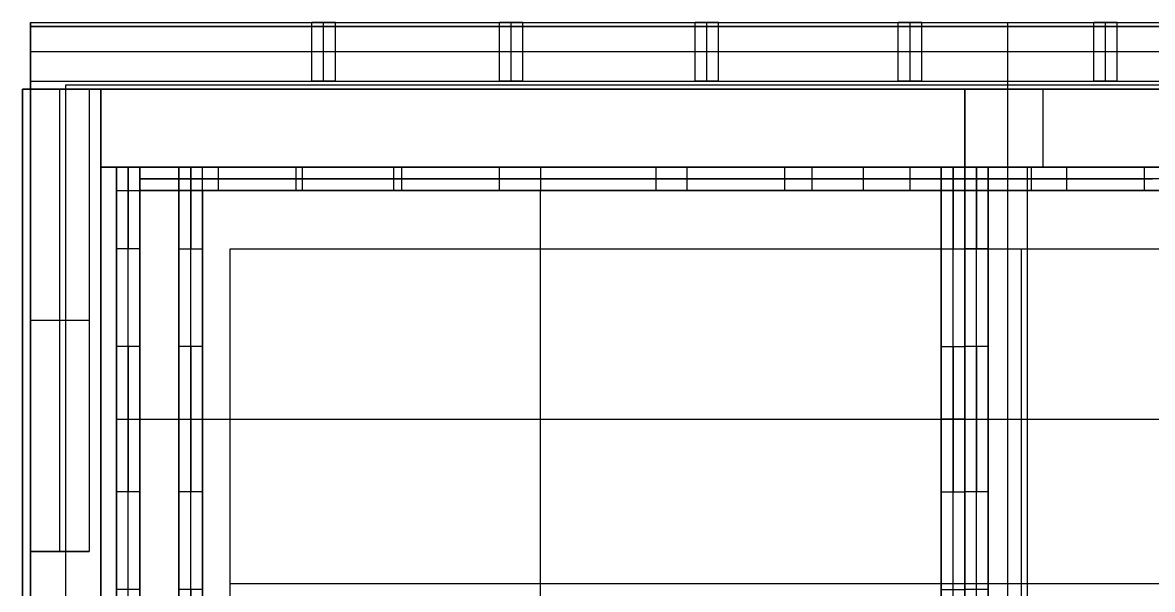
# Model space of a CAD drawing. Header units: millimetres. Extents: x 54 to 2208, y -253 to 13074.
# Drawn here: x 54 to 343, y 400 to 545 of the extents above; entities that cross this region are included whole.
import ezdxf

# ---------------------------------------------------------------- set-up
doc = ezdxf.new("R2010")
doc.units = ezdxf.units.MM
doc.header["$MEASUREMENT"] = 0
for name, color, linetype, true_color in [('Default', 178, 'Continuous', 0x000000), ('Drawers', 1, 'Continuous', 0xff0000), ('Hanging stuff', 5, 'Continuous', 0x0000ff), ('Little drawers', 15, 'Continuous', 0xa43730)]:
    doc.layers.add(name, color=color, linetype=linetype, true_color=true_color)

msp = doc.modelspace()

# ---------------------------------------------------------------- linework, layer by layer
at = {"layer": 'Default'}
for p, q in [((56, 530), (56, 545)), ((56, 545), (556, 545)), ((56, 545, 900), (56, 530, 900)), ((56, 545, 900), (556, 545, 900)), ((56, 545, 900), (56, 545)), ((56, 530, 600), (56, 545, 600)), ((56, 545, 600), (556, 545, 600)), ((56, 544), (56, -56)), ((556, 544), (56, 544)), ((56, 544), (56, 544, 15)), ((56, 544, 15), (56, -56, 15)), ((556, 544, 15), (56, 544, 15)), ((56, -56, 7.5), (56, 544, 7.5)), ((56, 544, 7.5), (556, 544, 7.5)), ((56, 544, 15), (56, 425.65, 15)), ((56, 425.65, 900), (56, 544, 900)), ((56, 544, 900), (56, 544, 15)), ((56, 425.65, 607.5), (56, 544, 607.5)), ((56, 544, 900), (56, -56, 900)), ((556, 544, 900), (56, 544, 900)), ((56, 544, 900), (56, 544, 915)), ((56, 544, 915), (56, -56, 915)), ((556, 544, 915), (56, 544, 915)), ((56, -56, 907.5), (56, 544, 907.5)), ((56, 544, 907.5), (556, 544, 907.5)), ((134, 545, 378), (128, 545, 378)), ((128, 545, 378), (128, 545, 408)), ((128, 545, 408), (134, 545, 408)), ((128, 530, 378), (128, 545, 378)), ((128, 530, 408), (128, 545, 408)), ((134, 545, 503), (128, 545, 503)), ((128, 545, 503), (128, 545, 533)), ((128, 545, 533), (134, 545, 533)), ((128, 530, 503), (128, 545, 503)), ((128, 530, 533), (128, 545, 533)), ((134, 545, 678), (128, 545, 678)), ((128, 545, 678), (128, 545, 708)), ((128, 545, 708), (134, 545, 708)), ((128, 530, 678), (128, 545, 678)), ((128, 530, 708), (128, 545, 708)), ((134, 545, 803), (128, 545, 803)), ((128, 545, 803), (128, 545, 833)), ((128, 545, 833), (134, 545, 833)), ((128, 530, 803), (128, 545, 803)), ((128, 530, 833), (128, 545, 833)), ((134, 545, 78), (128, 545, 78)), ((128, 545, 78), (128, 545, 108)), ((128, 545, 108), (134, 545, 108)), ((128, 530, 78), (128, 545, 78)), ((128, 530, 108), (128, 545, 108)), ((134, 545, 203), (128, 545, 203)), ((128, 545, 203), (128, 545, 233)), ((128, 545, 233), (134, 545, 233)), ((128, 530, 203), (128, 545, 203)), ((128, 530, 233), (128, 545, 233)), ((128, 530, 393), (128, 545, 393)), ((128, 530, 518), (128, 545, 518)), ((128, 530, 693), (128, 545, 693)), ((128, 530, 818), (128, 545, 818)), ((128, 530, 93), (128, 545, 93)), ((128, 530, 218), (128, 545, 218)), ((131, 530, 378), (131, 545, 378)), ((131, 530, 408), (131, 545, 408)), ((131, 530, 503), (131, 545, 503)), ((131, 530, 533), (131, 545, 533)), ((131, 530, 678), (131, 545, 678)), ((131, 530, 708), (131, 545, 708)), ((131, 530, 803), (131, 545, 803)), ((131, 530, 833), (131, 545, 833)), ((131, 530, 78), (131, 545, 78)), ((131, 530, 108), (131, 545, 108)), ((131, 530, 203), (131, 545, 203)), ((131, 530, 233), (131, 545, 233)), ((134, 545, 408), (134, 545, 378)), ((134, 530, 378), (134, 545, 378)), ((134, 530, 408), (134, 545, 408)), ((134, 545, 533), (134, 545, 503)), ((134, 530, 503), (134, 545, 503)), ((134, 530, 533), (134, 545, 533)), ((134, 545, 708), (134, 545, 678)), ((134, 530, 678), (134, 545, 678)), ((134, 530, 708), (134, 545, 708)), ((134, 545, 833), (134, 545, 803)), ((134, 530, 803), (134, 545, 803)), ((134, 530, 833), (134, 545, 833)), ((134, 545, 108), (134, 545, 78)), ((134, 530, 78), (134, 545, 78)), ((134, 530, 108), (134, 545, 108)), ((134, 545, 233), (134, 545, 203)), ((134, 530, 203), (134, 545, 203)), ((134, 530, 233), (134, 545, 233)), ((134, 530, 393), (134, 545, 393)), ((134, 530, 518), (134, 545, 518)), ((134, 530, 693), (134, 545, 693)), ((134, 530, 818), (134, 545, 818)), ((134, 530, 93), (134, 545, 93)), ((134, 530, 218), (134, 545, 218)), ((182, 545, 378), (176, 545, 378)), ((176, 545, 378), (176, 545, 408)), ((176, 545, 408), (182, 545, 408)), ((176, 530, 378), (176, 545, 378)), ((176, 530, 408), (176, 545, 408)), ((182, 545, 503), (176, 545, 503)), ((176, 545, 503), (176, 545, 533)), ((176, 545, 533), (182, 545, 533)), ((176, 530, 503), (176, 545, 503)), ((176, 530, 533), (176, 545, 533)), ((182, 545, 678), (176, 545, 678)), ((176, 545, 678), (176, 545, 708)), ((176, 545, 708), (182, 545, 708)), ((176, 530, 678), (176, 545, 678)), ((176, 530, 708), (176, 545, 708)), ((182, 545, 803), (176, 545, 803)), ((176, 545, 803), (176, 545, 833)), ((176, 545, 833), (182, 545, 833)), ((176, 530, 803), (176, 545, 803)), ((176, 530, 833), (176, 545, 833)), ((182, 545, 78), (176, 545, 78)), ((176, 545, 78), (176, 545, 108)), ((176, 545, 108), (182, 545, 108)), ((176, 530, 78), (176, 545, 78)), ((176, 530, 108), (176, 545, 108)), ((182, 545, 203), (176, 545, 203)), ((176, 545, 203), (176, 545, 233)), ((176, 545, 233), (182, 545, 233)), ((176, 530, 203), (176, 545, 203)), ((176, 530, 233), (176, 545, 233)), ((176, 530, 393), (176, 545, 393)), ((176, 530, 518), (176, 545, 518)), ((176, 530, 693), (176, 545, 693)), ((176, 530, 818), (176, 545, 818)), ((176, 530, 93), (176, 545, 93)), ((176, 530, 218), (176, 545, 218)), ((179, 530, 378), (179, 545, 378)), ((179, 530, 408), (179, 545, 408)), ((179, 530, 503), (179, 545, 503)), ((179, 530, 533), (179, 545, 533)), ((179, 530, 678), (179, 545, 678)), ((179, 530, 708), (179, 545, 708)), ((179, 530, 803), (179, 545, 803)), ((179, 530, 833), (179, 545, 833)), ((179, 530, 78), (179, 545, 78)), ((179, 530, 108), (179, 545, 108)), ((179, 530, 203), (179, 545, 203)), ((179, 530, 233), (179, 545, 233)), ((182, 545, 408), (182, 545, 378)), ((182, 530, 378), (182, 545, 378)), ((182, 530, 408), (182, 545, 408)), ((182, 545, 533), (182, 545, 503)), ((182, 530, 503), (182, 545, 503)), ((182, 530, 533), (182, 545, 533)), ((182, 545, 708), (182, 545, 678)), ((182, 530, 678), (182, 545, 678)), ((182, 530, 708), (182, 545, 708)), ((182, 545, 833), (182, 545, 803)), ((182, 530, 803), (182, 545, 803)), ((182, 530, 833), (182, 545, 833)), ((182, 545, 108), (182, 545, 78)), ((182, 530, 78), (182, 545, 78)), ((182, 530, 108), (182, 545, 108)), ((182, 545, 233), (182, 545, 203)), ((182, 530, 203), (182, 545, 203)), ((182, 530, 233), (182, 545, 233)), ((182, 530, 393), (182, 545, 393)), ((182, 530, 518), (182, 545, 518)), ((182, 530, 693), (182, 545, 693)), ((182, 530, 818), (182, 545, 818)), ((182, 530, 93), (182, 545, 93)), ((182, 530, 218), (182, 545, 218)), ((232, 545, 378), (226, 545, 378)), ((226, 545, 378), (226, 545, 408)), ((226, 545, 408), (232, 545, 408)), ((226, 530, 378), (226, 545, 378)), ((226, 530, 408), (226, 545, 408)), ((232, 545, 503), (226, 545, 503)), ((226, 545, 503), (226, 545, 533)), ((226, 545, 533), (232, 545, 533)), ((226, 530, 503), (226, 545, 503)), ((226, 530, 533), (226, 545, 533)), ((232, 545, 678), (226, 545, 678)), ((226, 545, 678), (226, 545, 708)), ((226, 545, 708), (232, 545, 708)), ((226, 530, 678), (226, 545, 678)), ((226, 530, 708), (226, 545, 708)), ((232, 545, 803), (226, 545, 803)), ((226, 545, 803), (226, 545, 833)), ((226, 545, 833), (232, 545, 833)), ((226, 530, 803), (226, 545, 803)), ((226, 530, 833), (226, 545, 833)), ((232, 545, 78), (226, 545, 78)), ((226, 545, 78), (226, 545, 108)), ((226, 545, 108), (232, 545, 108)), ((226, 530, 78), (226, 545, 78)), ((226, 530, 108), (226, 545, 108)), ((232, 545, 203), (226, 545, 203)), ((226, 545, 203), (226, 545, 233)), ((226, 545, 233), (232, 545, 233)), ((226, 530, 203), (226, 545, 203)), ((226, 530, 233), (226, 545, 233)), ((226, 530, 393), (226, 545, 393)), ((226, 530, 518), (226, 545, 518)), ((226, 530, 693), (226, 545, 693)), ((226, 530, 818), (226, 545, 818)), ((226, 530, 93), (226, 545, 93)), ((226, 530, 218), (226, 545, 218)), ((229, 530, 378), (229, 545, 378)), ((229, 530, 408), (229, 545, 408)), ((229, 530, 503), (229, 545, 503)), ((229, 530, 533), (229, 545, 533)), ((229, 530, 678), (229, 545, 678)), ((229, 530, 708), (229, 545, 708)), ((229, 530, 803), (229, 545, 803)), ((229, 530, 833), (229, 545, 833)), ((229, 530, 78), (229, 545, 78)), ((229, 530, 108), (229, 545, 108)), ((229, 530, 203), (229, 545, 203)), ((229, 530, 233), (229, 545, 233)), ((232, 545, 408), (232, 545, 378)), ((232, 530, 378), (232, 545, 378)), ((232, 530, 408), (232, 545, 408)), ((232, 545, 533), (232, 545, 503)), ((232, 530, 503), (232, 545, 503)), ((232, 530, 533), (232, 545, 533)), ((232, 545, 708), (232, 545, 678)), ((232, 530, 678), (232, 545, 678)), ((232, 530, 708), (232, 545, 708)), ((232, 545, 833), (232, 545, 803)), ((232, 530, 803), (232, 545, 803)), ((232, 530, 833), (232, 545, 833)), ((232, 545, 108), (232, 545, 78)), ((232, 530, 78), (232, 545, 78)), ((232, 530, 108), (232, 545, 108)), ((232, 545, 233), (232, 545, 203)), ((232, 530, 203), (232, 545, 203)), ((232, 530, 233), (232, 545, 233)), ((232, 530, 393), (232, 545, 393)), ((232, 530, 518), (232, 545, 518)), ((232, 530, 693), (232, 545, 693)), ((232, 530, 818), (232, 545, 818)), ((232, 530, 93), (232, 545, 93)), ((232, 530, 218), (232, 545, 218)), ((284, 545, 378), (278, 545, 378)), ((278, 545, 378), (278, 545, 408)), ((278, 545, 408), (284, 545, 408)), ((278, 530, 378), (278, 545, 378)), ((278, 530, 408), (278, 545, 408)), ((284, 545, 503), (278, 545, 503)), ((278, 545, 503), (278, 545, 533)), ((278, 545, 533), (284, 545, 533)), ((278, 530, 503), (278, 545, 503)), ((278, 530, 533), (278, 545, 533)), ((284, 545, 678), (278, 545, 678)), ((278, 545, 678), (278, 545, 708)), ((278, 545, 708), (284, 545, 708)), ((278, 530, 678), (278, 545, 678)), ((278, 530, 708), (278, 545, 708)), ((284, 545, 803), (278, 545, 803)), ((278, 545, 803), (278, 545, 833)), ((278, 545, 833), (284, 545, 833)), ((278, 530, 803), (278, 545, 803)), ((278, 530, 833), (278, 545, 833)), ((284, 545, 78), (278, 545, 78)), ((278, 545, 78), (278, 545, 108)), ((278, 545, 108), (284, 545, 108)), ((278, 530, 78), (278, 545, 78)), ((278, 530, 108), (278, 545, 108)), ((284, 545, 203), (278, 545, 203)), ((278, 545, 203), (278, 545, 233)), ((278, 545, 233), (284, 545, 233)), ((278, 530, 203), (278, 545, 203)), ((278, 530, 233), (278, 545, 233)), ((278, 530, 393), (278, 545, 393)), ((278, 530, 518), (278, 545, 518)), ((278, 530, 693), (278, 545, 693)), ((278, 530, 818), (278, 545, 818)), ((278, 530, 93), (278, 545, 93)), ((278, 530, 218), (278, 545, 218)), ((281, 530, 378), (281, 545, 378)), ((281, 530, 408), (281, 545, 408)), ((281, 530, 503), (281, 545, 503)), ((281, 530, 533), (281, 545, 533)), ((281, 530, 678), (281, 545, 678)), ((281, 530, 708), (281, 545, 708)), ((281, 530, 803), (281, 545, 803)), ((281, 530, 833), (281, 545, 833)), ((281, 530, 78), (281, 545, 78)), ((281, 530, 108), (281, 545, 108)), ((281, 530, 203), (281, 545, 203)), ((281, 530, 233), (281, 545, 233)), ((284, 545, 408), (284, 545, 378)), ((284, 530, 378), (284, 545, 378)), ((284, 530, 408), (284, 545, 408)), ((284, 545, 533), (284, 545, 503)), ((284, 530, 503), (284, 545, 503)), ((284, 530, 533), (284, 545, 533)), ((284, 545, 708), (284, 545, 678)), ((284, 530, 678), (284, 545, 678)), ((284, 530, 708), (284, 545, 708)), ((284, 545, 833), (284, 545, 803)), ((284, 530, 803), (284, 545, 803)), ((284, 530, 833), (284, 545, 833)), ((284, 545, 108), (284, 545, 78)), ((284, 530, 78), (284, 545, 78)), ((284, 530, 108), (284, 545, 108)), ((284, 545, 233), (284, 545, 203)), ((284, 530, 203), (284, 545, 203)), ((284, 530, 233), (284, 545, 233)), ((284, 530, 393), (284, 545, 393)), ((284, 530, 518), (284, 545, 518)), ((284, 530, 693), (284, 545, 693)), ((284, 530, 818), (284, 545, 818)), ((284, 530, 93), (284, 545, 93)), ((284, 530, 218), (284, 545, 218)), ((306, 530), (306, 545)), ((306, 545), (306, 545, 900)), ((306, -56), (306, 544)), ((306, 544), (306, 544, 15)), ((306, -56, 15), (306, 544, 15)), ((306, -56, 900), (306, 544, 900)), ((306, 544, 900), (306, 544, 915)), ((306, 487, 915), (306, 544, 915)), ((334, 545, 378), (328, 545, 378)), ((328, 545, 378), (328, 545, 408)), ((328, 545, 408), (334, 545, 408)), ((328, 530, 378), (328, 545, 378)), ((328, 530, 408), (328, 545, 408)), ((334, 545, 503), (328, 545, 503)), ((328, 545, 503), (328, 545, 533)), ((328, 545, 533), (334, 545, 533)), ((328, 530, 503), (328, 545, 503)), ((328, 530, 533), (328, 545, 533)), ((334, 545, 678), (328, 545, 678)), ((328, 545, 678), (328, 545, 708)), ((328, 545, 708), (334, 545, 708)), ((328, 530, 678), (328, 545, 678)), ((328, 530, 708), (328, 545, 708)), ((334, 545, 803), (328, 545, 803)), ((328, 545, 803), (328, 545, 833)), ((328, 545, 833), (334, 545, 833)), ((328, 530, 803), (328, 545, 803)), ((328, 530, 833), (328, 545, 833)), ((334, 545, 78), (328, 545, 78)), ((328, 545, 78), (328, 545, 108)), ((328, 545, 108), (334, 545, 108)), ((328, 530, 78), (328, 545, 78)), ((328, 530, 108), (328, 545, 108)), ((334, 545, 203), (328, 545, 203)), ((328, 545, 203), (328, 545, 233)), ((328, 545, 233), (334, 545, 233)), ((328, 530, 203), (328, 545, 203)), ((328, 530, 233), (328, 545, 233)), ((328, 530, 393), (328, 545, 393)), ((328, 530, 518), (328, 545, 518)), ((328, 530, 693), (328, 545, 693)), ((328, 530, 818), (328, 545, 818)), ((328, 530, 93), (328, 545, 93)), ((328, 530, 218), (328, 545, 218)), ((331, 530, 378), (331, 545, 378)), ((331, 530, 408), (331, 545, 408)), ((331, 530, 503), (331, 545, 503)), ((331, 530, 533), (331, 545, 533)), ((331, 530, 678), (331, 545, 678)), ((331, 530, 708), (331, 545, 708)), ((331, 530, 803), (331, 545, 803)), ((331, 530, 833), (331, 545, 833)), ((331, 530, 78), (331, 545, 78)), ((331, 530, 108), (331, 545, 108)), ((331, 530, 203), (331, 545, 203)), ((331, 530, 233), (331, 545, 233)), ((334, 545, 408), (334, 545, 378)), ((334, 530, 378), (334, 545, 378)), ((334, 530, 408), (334, 545, 408)), ((334, 545, 533), (334, 545, 503)), ((334, 530, 503), (334, 545, 503)), ((334, 530, 533), (334, 545, 533)), ((334, 545, 708), (334, 545, 678)), ((334, 530, 678), (334, 545, 678)), ((334, 530, 708), (334, 545, 708)), ((334, 545, 833), (334, 545, 803)), ((334, 530, 803), (334, 545, 803)), ((334, 530, 833), (334, 545, 833)), ((334, 545, 108), (334, 545, 78)), ((334, 530, 78), (334, 545, 78)), ((334, 530, 108), (334, 545, 108)), ((334, 545, 233), (334, 545, 203)), ((334, 530, 203), (334, 545, 203)), ((334, 530, 233), (334, 545, 233)), ((334, 530, 393), (334, 545, 393)), ((334, 530, 518), (334, 545, 518)), ((334, 530, 693), (334, 545, 693)), ((334, 530, 818), (334, 545, 818)), ((334, 530, 93), (334, 545, 93)), ((334, 530, 218), (334, 545, 218)), ((556, 537.5), (56, 537.5)), ((56, 537.5), (56, 537.5, 900)), ((56, 530), (556, 530)), ((56, 530, 900), (556, 530, 900)), ((56, 530, 900), (56, 530)), ((56, 530, 600), (556, 530, 600)), ((547, 529, 289), (65, 529, 289)), ((65, 529, 289), (65, 529, 304)), ((547, 529, 304), (65, 529, 304)), ((65, 529, 289), (65, -41, 289)), ((65, 529, 304), (65, -41, 304)), ((547, 529, 601), (65, 529, 601)), ((65, 529, 601), (65, 529, 616)), ((547, 529, 616), (65, 529, 616)), ((65, 529, 601), (65, -41, 601)), ((65, 529, 616), (65, -41, 616)), ((134, 530, 378), (128, 530, 378)), ((128, 530, 378), (128, 530, 408)), ((128, 530, 408), (134, 530, 408)), ((134, 530, 503), (128, 530, 503)), ((128, 530, 503), (128, 530, 533)), ((128, 530, 533), (134, 530, 533)), ((134, 530, 678), (128, 530, 678)), ((128, 530, 678), (128, 530, 708)), ((128, 530, 708), (134, 530, 708)), ((134, 530, 803), (128, 530, 803)), ((128, 530, 803), (128, 530, 833)), ((128, 530, 833), (134, 530, 833)), ((134, 530, 78), (128, 530, 78)), ((128, 530, 78), (128, 530, 108)), ((128, 530, 108), (134, 530, 108)), ((134, 530, 203), (128, 530, 203)), ((128, 530, 203), (128, 530, 233)), ((128, 530, 233), (134, 530, 233)), ((134, 530, 408), (134, 530, 378)), ((134, 530, 533), (134, 530, 503)), ((134, 530, 708), (134, 530, 678)), ((134, 530, 833), (134, 530, 803)), ((134, 530, 108), (134, 530, 78)), ((134, 530, 233), (134, 530, 203)), ((182, 530, 378), (176, 530, 378)), ((176, 530, 378), (176, 530, 408)), ((176, 530, 408), (182, 530, 408)), ((182, 530, 503), (176, 530, 503)), ((176, 530, 503), (176, 530, 533)), ((176, 530, 533), (182, 530, 533)), ((182, 530, 678), (176, 530, 678)), ((176, 530, 678), (176, 530, 708)), ((176, 530, 708), (182, 530, 708)), ((182, 530, 803), (176, 530, 803)), ((176, 530, 803), (176, 530, 833)), ((176, 530, 833), (182, 530, 833)), ((182, 530, 78), (176, 530, 78)), ((176, 530, 78), (176, 530, 108)), ((176, 530, 108), (182, 530, 108)), ((182, 530, 203), (176, 530, 203)), ((176, 530, 203), (176, 530, 233)), ((176, 530, 233), (182, 530, 233)), ((182, 530, 408), (182, 530, 378)), ((182, 530, 533), (182, 530, 503)), ((182, 530, 708), (182, 530, 678)), ((182, 530, 833), (182, 530, 803)), ((182, 530, 108), (182, 530, 78)), ((182, 530, 233), (182, 530, 203)), ((232, 530, 378), (226, 530, 378)), ((226, 530, 378), (226, 530, 408)), ((226, 530, 408), (232, 530, 408)), ((232, 530, 503), (226, 530, 503)), ((226, 530, 503), (226, 530, 533)), ((226, 530, 533), (232, 530, 533)), ((232, 530, 678), (226, 530, 678)), ((226, 530, 678), (226, 530, 708)), ((226, 530, 708), (232, 530, 708)), ((232, 530, 803), (226, 530, 803)), ((226, 530, 803), (226, 530, 833)), ((226, 530, 833), (232, 530, 833)), ((232, 530, 78), (226, 530, 78)), ((226, 530, 78), (226, 530, 108)), ((226, 530, 108), (232, 530, 108)), ((232, 530, 203), (226, 530, 203)), ((226, 530, 203), (226, 530, 233)), ((226, 530, 233), (232, 530, 233)), ((232, 530, 408), (232, 530, 378)), ((232, 530, 533), (232, 530, 503)), ((232, 530, 708), (232, 530, 678)), ((232, 530, 833), (232, 530, 803)), ((232, 530, 108), (232, 530, 78)), ((232, 530, 233), (232, 530, 203)), ((284, 530, 378), (278, 530, 378)), ((278, 530, 378), (278, 530, 408)), ((278, 530, 408), (284, 530, 408)), ((284, 530, 503), (278, 530, 503)), ((278, 530, 503), (278, 530, 533)), ((278, 530, 533), (284, 530, 533)), ((284, 530, 678), (278, 530, 678)), ((278, 530, 678), (278, 530, 708)), ((278, 530, 708), (284, 530, 708)), ((284, 530, 803), (278, 530, 803)), ((278, 530, 803), (278, 530, 833)), ((278, 530, 833), (284, 530, 833)), ((284, 530, 78), (278, 530, 78)), ((278, 530, 78), (278, 530, 108)), ((278, 530, 108), (284, 530, 108)), ((284, 530, 203), (278, 530, 203)), ((278, 530, 203), (278, 530, 233)), ((278, 530, 233), (284, 530, 233)), ((284, 530, 408), (284, 530, 378)), ((284, 530, 533), (284, 530, 503)), ((284, 530, 708), (284, 530, 678)), ((284, 530, 833), (284, 530, 803)), ((284, 530, 108), (284, 530, 78)), ((284, 530, 233), (284, 530, 203)), ((306, 530), (306, 530, 900)), ((334, 530, 378), (328, 530, 378)), ((328, 530, 378), (328, 530, 408)), ((328, 530, 408), (334, 530, 408)), ((334, 530, 503), (328, 530, 503)), ((328, 530, 503), (328, 530, 533)), ((328, 530, 533), (334, 530, 533)), ((334, 530, 678), (328, 530, 678)), ((328, 530, 678), (328, 530, 708)), ((328, 530, 708), (334, 530, 708)), ((334, 530, 803), (328, 530, 803)), ((328, 530, 803), (328, 530, 833)), ((328, 530, 833), (334, 530, 833)), ((334, 530, 78), (328, 530, 78)), ((328, 530, 78), (328, 530, 108)), ((328, 530, 108), (334, 530, 108)), ((334, 530, 203), (328, 530, 203)), ((328, 530, 203), (328, 530, 233)), ((328, 530, 233), (334, 530, 233)), ((334, 530, 408), (334, 530, 378)), ((334, 530, 533), (334, 530, 503)), ((334, 530, 708), (334, 530, 678)), ((334, 530, 833), (334, 530, 803)), ((334, 530, 108), (334, 530, 78)), ((334, 530, 233), (334, 530, 203)), ((54, 528, 601), (54, -42, 601)), ((536, 528, 601), (54, 528, 601)), ((54, 528, 616), (536, 528, 616)), ((54, 528, 616), (54, 528, 601)), ((54, -42, 616), (54, 528, 616)), ((54, -42, 631), (54, 528, 631)), ((54, 528, 631), (54, 528, 616)), ((54, 528, 631), (536, 528, 631)), ((54, 528, 608.5), (536, 528, 608.5)), ((54, -42, 608.5), (54, 528, 608.5)), ((54, 528, 623.5), (54, -42, 623.5)), ((536, 528, 623.5), (54, 528, 623.5)), ((54, 528, 601), (54, -42, 601)), ((536, 528, 601), (54, 528, 601)), ((56, 528, 15), (56, 409.65, 15)), ((56, 528, 15), (71, 528, 15)), ((56, 528, 900), (56, 409.65, 900)), ((71, 528, 900), (56, 528, 900)), ((56, 528, 900), (56, 528, 15)), ((56, 409.65, 607.5), (56, 528, 607.5)), ((56, 528, 607.5), (65, 528, 607.5)), ((63.5, 409.65, 15), (63.5, 528, 15)), ((63.5, 528, 15), (63.5, 528, 900)), ((65, 528, 305), (65, 528, 290)), ((71, 528, 290), (65, 528, 290)), ((71, 528, 305), (65, 528, 305)), ((65, 528, 290), (65, 409.65, 290)), ((65, 528, 305), (65, 409.65, 305)), ((65, 528, 616), (65, 528, 601)), ((71, 528, 601), (65, 528, 601)), ((71, 528, 616), (65, 528, 616)), ((65, 528, 601), (65, 409.65, 601)), ((65, 528, 616), (65, 409.65, 616)), ((65, 528, 297.5), (65, 409.65, 297.5)), ((65, 528, 608.5), (65, 409.65, 608.5)), ((71, 528, 15), (71, 409.65, 15)), ((71, 528, 290), (71, 409.65, 290)), ((71, 528, 305), (71, 409.65, 305)), ((71, 528, 290), (71, 528, 15)), ((71, 528, 601), (71, 409.65, 601)), ((71, 528, 616), (71, 409.65, 616)), ((71, 528, 601), (71, 528, 305)), ((71, 528, 900), (71, 409.65, 900)), ((71, 528, 900), (71, 528, 616)), ((74, 528, 616), (74, 528, 631)), ((74, 528, 15), (556, 528, 15)), ((74, -42, 15), (74, 528, 15)), ((74, -42, 30), (74, 528, 30)), ((74, 528, 30), (74, 528, 15)), ((74, 528, 30), (556, 528, 30)), ((74, 528, 22.5), (74, -42, 22.5)), ((556, 528, 22.5), (74, 528, 22.5)), ((74, 528, 304), (556, 528, 304)), ((74, -42, 304), (74, 528, 304)), ((74, -42, 319), (74, 528, 319)), ((74, 528, 319), (74, 528, 304)), ((74, 528, 319), (556, 528, 319)), ((74, 528, 311.5), (74, -42, 311.5)), ((556, 528, 311.5), (74, 528, 311.5)), ((94, 528, 15), (94, 528, 30)), ((94, 528, 304), (94, 528, 319)), ((295, -42, 601), (295, 528, 601)), ((295, 528, 601), (295, 528, 616)), ((295, 528, 631), (295, 508, 631)), ((295, -42, 601), (295, 528, 601)), ((315, 528, 15), (315, 508, 15)), ((315, 528, 30), (315, 508, 30)), ((315, 528, 304), (315, 508, 304)), ((315, 528, 319), (315, 508, 319)), ((74, 508, 616), (74, 508, 631)), ((74, 508, 631), (74, -22, 631)), ((516, 508, 631), (74, 508, 631)), ((74, -22, 616), (74, 508, 616)), ((74, 508, 616), (516, 508, 616)), ((74, -22, 623.5), (74, 508, 623.5)), ((74, 508, 623.5), (516, 508, 623.5)), ((94, 508, 15), (536, 508, 15)), ((94, -22, 15), (94, 508, 15)), ((94, 508, 15), (94, 508, 30)), ((94, 508, 30), (94, -22, 30)), ((536, 508, 30), (94, 508, 30)), ((94, -22, 22.5), (94, 508, 22.5)), ((94, 508, 22.5), (536, 508, 22.5)), ((94, 508, 304), (536, 508, 304)), ((94, -22, 304), (94, 508, 304)), ((94, 508, 304), (94, 508, 319)), ((94, 508, 319), (94, -22, 319)), ((536, 508, 319), (94, 508, 319)), ((94, -22, 311.5), (94, 508, 311.5)), ((94, 508, 311.5), (536, 508, 311.5)), ((295, 508, 616), (295, 508, 631)), ((295, -22, 616), (295, 508, 616)), ((315, 508, 15), (315, 508, 30)), ((315, 508, 304), (315, 508, 319)), ((512, 487, 905), (107, 487, 905)), ((107, 487, 905), (107, 487, 915)), ((107, 487, 905), (107, 316, 905)), ((512, 487, 915), (107, 487, 915)), ((107, 487, 915), (107, 316, 915)), ((512, 487, 910), (107, 487, 910)), ((107, 487, 910), (107, 316, 910)), ((309.5, 487, 905), (309.5, 487, 915)), ((309.5, 316, 905), (309.5, 487, 905)), ((56, 484.83, 900), (56, 484.83, 15)), ((56, 468.83, 15), (71, 468.83, 15)), ((56, 468.83, 900), (56, 468.83, 15)), ((71, 468.83, 290), (71, 468.83, 15)), ((71, 468.83, 601), (71, 468.83, 305)), ((71, 468.83, 900), (71, 468.83, 616)), ((56, 425.65, 15), (56, 425.65, 900)), ((56, 409.65, 15), (56, 409.65, 900)), ((71, 409.65, 15), (56, 409.65, 15)), ((56, 409.65, 900), (71, 409.65, 900)), ((56, 409.65, 607.5), (65, 409.65, 607.5)), ((63.5, 409.65, 900), (63.5, 409.65, 15)), ((65, 409.65, 290), (65, 409.65, 305)), ((65, 409.65, 290), (71, 409.65, 290)), ((65, 409.65, 305), (71, 409.65, 305)), ((65, 409.65, 601), (65, 409.65, 616)), ((65, 409.65, 601), (71, 409.65, 601)), ((65, 409.65, 616), (71, 409.65, 616)), ((71, 409.65, 15), (71, 409.65, 290)), ((71, 409.65, 305), (71, 409.65, 601)), ((71, 409.65, 616), (71, 409.65, 900)), ((107, 401.5, 905), (107, 401.5, 915)), ((107, 401.5, 905), (512, 401.5, 905))]:
    msp.add_line(p, q, dxfattribs=at)
for points in [[(56, 544), (56, -56), (556, -56), (556, 544)], [(56, 544), (56, -56), (556, -56), (556, 544)], [(54, -42), (536, -42), (536, 528), (54, 528)]]:
    msp.add_lwpolyline(points, close=True, dxfattribs=at)
at = {"layer": 'Default', "extrusion": (1, 0, 0)}
for points in [[(544, 900), (544, 15), (425.65, 15), (425.65, 900)], [(544, 900), (544, 0), (-56, 0), (-56, 900)]]:
    msp.add_lwpolyline(points, dxfattribs=at)
at = {"layer": 'Drawers'}
for p, q in [((94, 487.12, 15), (94, 508, 15)), ((94, 508, 113.81), (94, 379.09, 113.81)), ((94, 508, 79.91), (94, 508, 113.81)), ((94, 502, 79.91), (94, 508, 79.91)), ((94, 502, 54.91), (94, 508, 54.91)), ((94, 508, 15), (94, 508, 54.91)), ((100, 508, 15), (94, 508, 15)), ((100, 508, 54.91), (94, 508, 54.91)), ((94, 508, 79.91), (100, 508, 79.91)), ((100, 508, 113.81), (94, 508, 113.81)), ((94, 508, 54.91), (94, 508, 79.91)), ((94, 508, 21), (100, 508, 21)), ((94, 508, 96.86), (100, 508, 96.86)), ((94, 508, 64.41), (528, 508, 64.41)), ((94, 508, 67.41), (94, 502, 67.41)), ((94, 487.12, 304), (94, 508, 304)), ((94, 508, 402.81), (94, 379.09, 402.81)), ((94, 508, 368.91), (94, 508, 402.81)), ((94, 502, 368.91), (94, 508, 368.91)), ((94, 502, 343.91), (94, 508, 343.91)), ((94, 508, 304), (94, 508, 343.91)), ((100, 508, 304), (94, 508, 304)), ((100, 508, 343.91), (94, 508, 343.91)), ((94, 508, 368.91), (100, 508, 368.91)), ((100, 508, 402.81), (94, 508, 402.81)), ((94, 508, 343.91), (94, 508, 368.91)), ((94, 508, 310), (100, 508, 310)), ((94, 508, 385.86), (100, 508, 385.86)), ((94, 508, 353.41), (528, 508, 353.41)), ((94, 508, 356.41), (94, 502, 356.41)), ((97, 508, 15), (97, 487.12, 15)), ((97, 508, 54.91), (97, 508, 15)), ((97, 508, 113.81), (97, 508, 79.91)), ((97, 379.09, 113.81), (97, 508, 113.81)), ((97, 508, 304), (97, 487.12, 304)), ((97, 508, 343.91), (97, 508, 304)), ((97, 508, 402.81), (97, 508, 368.91)), ((97, 379.09, 402.81), (97, 508, 402.81)), ((100, 508, 15), (100, 508, 54.91)), ((100, 508, 79.91), (100, 508, 113.81)), ((100, 502, 113.81), (100, 508, 113.81)), ((100, 508, 113.81), (522, 508, 113.81)), ((151, 508, 15), (100, 508, 15)), ((100, 502, 15), (100, 508, 15)), ((100, 508, 304), (100, 508, 343.91)), ((100, 508, 368.91), (100, 508, 402.81)), ((100, 502, 402.81), (100, 508, 402.81)), ((100, 508, 402.81), (522, 508, 402.81)), ((151, 508, 304), (100, 508, 304)), ((100, 502, 304), (100, 508, 304)), ((125.5, 508, 15), (125.5, 502, 15)), ((125.5, 508, 304), (125.5, 502, 304)), ((151, 508, 15), (176, 508, 15)), ((151, 502, 15), (151, 508, 15)), ((151, 508, 21), (151, 508, 15)), ((176, 508, 21), (151, 508, 21)), ((176, 508, 18), (151, 508, 18)), ((151, 508, 304), (176, 508, 304)), ((151, 502, 304), (151, 508, 304)), ((151, 508, 310), (151, 508, 304)), ((176, 508, 310), (151, 508, 310)), ((176, 508, 307), (151, 508, 307)), ((163.5, 508, 15), (163.5, 508, 21)), ((163.5, 508, 304), (163.5, 508, 310)), ((176, 502, 15), (176, 508, 15)), ((176, 508, 15), (176, 508, 21)), ((256, 508, 15), (176, 508, 15)), ((176, 502, 304), (176, 508, 304)), ((176, 508, 304), (176, 508, 310)), ((256, 508, 304), (176, 508, 304)), ((216, 508, 15), (216, 502, 15)), ((216, 508, 304), (216, 502, 304)), ((256, 508, 15), (281, 508, 15)), ((256, 502, 15), (256, 508, 15)), ((256, 508, 21), (256, 508, 15)), ((281, 508, 21), (256, 508, 21)), ((281, 508, 18), (256, 508, 18)), ((256, 508, 304), (281, 508, 304)), ((256, 502, 304), (256, 508, 304)), ((256, 508, 310), (256, 508, 304)), ((281, 508, 310), (256, 508, 310)), ((281, 508, 307), (256, 508, 307)), ((268.5, 508, 15), (268.5, 508, 21)), ((268.5, 508, 304), (268.5, 508, 310)), ((281, 502, 15), (281, 508, 15)), ((281, 508, 15), (281, 508, 21)), ((343, 508, 15), (281, 508, 15)), ((281, 502, 304), (281, 508, 304)), ((281, 508, 304), (281, 508, 310)), ((343, 508, 304), (281, 508, 304)), ((311, 508, 113.81), (311, 508, 15)), ((311, 508, 113.81), (311, 502, 113.81)), ((311, 508, 402.81), (311, 508, 304)), ((311, 508, 402.81), (311, 502, 402.81)), ((312, 508, 15), (312, 502, 15)), ((312, 508, 304), (312, 502, 304)), ((94, 505, 79.91), (94, 505, 54.91)), ((94, 505, 368.91), (94, 505, 343.91)), ((100, 505, 15), (151, 505, 15)), ((522, 505, 113.81), (100, 505, 113.81)), ((100, 505, 304), (151, 505, 304)), ((522, 505, 402.81), (100, 505, 402.81)), ((176, 505, 15), (256, 505, 15)), ((176, 505, 304), (256, 505, 304)), ((281, 505, 15), (343, 505, 15)), ((281, 505, 304), (343, 505, 304)), ((94, 502, 54.91), (94, 502, 79.91)), ((94, 385.09, 64.41), (94, 502, 64.41)), ((94, 502, 15), (100, 502, 15)), ((94, 502, 343.91), (94, 502, 368.91)), ((94, 385.09, 353.41), (94, 502, 353.41)), ((94, 502, 304), (100, 502, 304)), ((151, 502, 15), (100, 502, 15)), ((100, 487.12, 15), (100, 502, 15)), ((100, 487.12, 21), (100, 502, 21)), ((100, 502, 21), (151, 502, 21)), ((100, 502, 54.91), (100, 502, 79.91)), ((100, 502, 113.81), (522, 502, 113.81)), ((100, 502, 79.91), (100, 502, 113.81)), ((100, 502, 113.81), (100, 385.09, 113.81)), ((100, 502, 21), (100, 502, 54.91)), ((100, 385.09, 64.41), (100, 502, 64.41)), ((100, 502, 64.41), (522, 502, 64.41)), ((151, 502, 304), (100, 502, 304)), ((100, 487.12, 304), (100, 502, 304)), ((100, 487.12, 310), (100, 502, 310)), ((100, 502, 310), (151, 502, 310)), ((100, 502, 343.91), (100, 502, 368.91)), ((100, 502, 402.81), (522, 502, 402.81)), ((100, 502, 368.91), (100, 502, 402.81)), ((100, 502, 402.81), (100, 385.09, 402.81)), ((100, 502, 310), (100, 502, 343.91)), ((100, 385.09, 353.41), (100, 502, 353.41)), ((100, 502, 353.41), (522, 502, 353.41)), ((176, 502, 21), (151, 502, 21)), ((176, 502, 310), (151, 502, 310)), ((256, 502, 15), (176, 502, 15)), ((176, 502, 21), (256, 502, 21)), ((256, 502, 304), (176, 502, 304)), ((176, 502, 310), (256, 502, 310)), ((281, 502, 21), (256, 502, 21)), ((281, 502, 310), (256, 502, 310)), ((343, 502, 15), (281, 502, 15)), ((281, 502, 21), (343, 502, 21)), ((343, 502, 304), (281, 502, 304)), ((281, 502, 310), (343, 502, 310)), ((311, 502, 15), (311, 385.09, 15)), ((311, 502, 21), (311, 385.09, 21)), ((311, 502, 113.81), (311, 502, 21)), ((311, 502, 304), (311, 385.09, 304)), ((311, 502, 310), (311, 385.09, 310)), ((311, 502, 402.81), (311, 502, 310)), ((94, 487.12, 15), (100, 487.12, 15)), ((94, 462.12, 15), (94, 487.12, 15)), ((94, 462.12, 21), (94, 487.12, 21)), ((94, 487.12, 21), (94, 487.12, 15)), ((94, 487.12, 18), (94, 462.12, 18)), ((94, 487.12, 304), (100, 487.12, 304)), ((94, 462.12, 304), (94, 487.12, 304)), ((94, 462.12, 310), (94, 487.12, 310)), ((94, 487.12, 310), (94, 487.12, 304)), ((94, 487.12, 307), (94, 462.12, 307)), ((100, 462.12, 21), (100, 487.12, 21)), ((100, 462.12, 310), (100, 487.12, 310)), ((94, 474.62, 15), (94, 474.62, 21)), ((94, 474.62, 304), (94, 474.62, 310)), ((100, 462.12, 15), (94, 462.12, 15)), ((94, 462.12, 15), (94, 462.12, 21)), ((94, 424.97, 15), (94, 462.12, 15)), ((100, 462.12, 304), (94, 462.12, 304)), ((94, 462.12, 304), (94, 462.12, 310)), ((94, 424.97, 304), (94, 462.12, 304)), ((97, 462.12, 15), (97, 424.97, 15)), ((97, 462.12, 304), (97, 424.97, 304)), ((100, 424.97, 15), (100, 462.12, 15)), ((100, 424.97, 21), (100, 462.12, 21)), ((100, 424.97, 304), (100, 462.12, 304)), ((100, 424.97, 310), (100, 462.12, 310)), ((94, 443.55, 113.81), (94, 443.55, 15)), ((94, 443.55, 113.81), (100, 443.55, 113.81)), ((94, 443.55, 15), (100, 443.55, 15)), ((94, 443.55, 402.81), (94, 443.55, 304)), ((94, 443.55, 402.81), (100, 443.55, 402.81)), ((94, 443.55, 304), (100, 443.55, 304)), ((100, 443.55, 15), (522, 443.55, 15)), ((100, 443.55, 113.81), (100, 443.55, 21)), ((100, 443.55, 21), (522, 443.55, 21)), ((100, 443.55, 304), (522, 443.55, 304)), ((100, 443.55, 402.81), (100, 443.55, 310)), ((100, 443.55, 310), (522, 443.55, 310)), ((100, 424.97, 15), (94, 424.97, 15)), ((94, 399.97, 15), (94, 424.97, 15)), ((94, 399.97, 21), (94, 424.97, 21)), ((94, 424.97, 21), (94, 424.97, 15)), ((94, 424.97, 18), (94, 399.97, 18)), ((100, 424.97, 304), (94, 424.97, 304)), ((94, 399.97, 304), (94, 424.97, 304)), ((94, 399.97, 310), (94, 424.97, 310)), ((94, 424.97, 310), (94, 424.97, 304)), ((94, 424.97, 307), (94, 399.97, 307)), ((100, 399.97, 21), (100, 424.97, 21)), ((100, 399.97, 310), (100, 424.97, 310)), ((94, 412.47, 15), (94, 412.47, 21)), ((94, 412.47, 304), (94, 412.47, 310)), ((100, 399.97, 15), (94, 399.97, 15)), ((94, 399.97, 15), (94, 399.97, 21)), ((94, 379.09, 15), (94, 399.97, 15)), ((100, 399.97, 304), (94, 399.97, 304)), ((94, 399.97, 304), (94, 399.97, 310)), ((94, 379.09, 304), (94, 399.97, 304)), ((97, 399.97, 15), (97, 379.09, 15)), ((97, 399.97, 304), (97, 379.09, 304)), ((100, 385.09, 15), (100, 399.97, 15)), ((100, 385.09, 21), (100, 399.97, 21)), ((100, 385.09, 304), (100, 399.97, 304)), ((100, 385.09, 310), (100, 399.97, 310))]:
    msp.add_line(p, q, dxfattribs=at)
at = {"layer": 'Hanging stuff'}
for p, q in [((56, 545, 900), (556, 545, 900)), ((56, 545, 900), (56, 528, 900)), ((54, -42, 900), (54, 528, 900)), ((54, 528, 900), (56, 528, 900)), ((71, 528, 900), (536, 528, 900)), ((71, 528, 900), (71, 409.65, 900)), ((56, 77.35, 900), (56, 409.65, 900)), ((56, 409.65, 900), (71, 409.65, 900))]:
    msp.add_line(p, q, dxfattribs=at)
at = {"layer": 'Little drawers'}
for p, q in [((84, 508, 665.91), (78, 508, 665.91)), ((78, 508, 640.91), (78, 508, 665.91)), ((84, 508, 640.91), (78, 508, 640.91)), ((78, 508, 640.91), (78, 502, 640.91)), ((78, 502, 665.91), (78, 508, 665.91)), ((78, 508, 601), (78, 508, 640.91)), ((78, 487.12, 601), (78, 508, 601)), ((78, 508, 699.81), (78, 379.09, 699.81)), ((78, 508, 665.91), (78, 508, 699.81)), ((78, 508, 601), (84, 508, 601)), ((84, 508, 699.81), (78, 508, 699.81)), ((78, 508, 650.41), (295, 508, 650.41)), ((78, 508, 653.41), (78, 502, 653.41)), ((78, 508, 607), (84, 508, 607)), ((78, 508, 682.86), (84, 508, 682.86)), ((81, 508, 640.91), (81, 508, 601)), ((81, 508, 699.81), (81, 508, 665.91)), ((81, 379.09, 699.81), (81, 508, 699.81)), ((81, 508, 601), (81, 487.12, 601)), ((84, 508, 699.81), (289, 508, 699.81)), ((84, 508, 665.91), (84, 508, 699.81)), ((84, 508, 601), (84, 508, 640.91)), ((124, 508, 601), (84, 508, 601)), ((84, 502, 601), (84, 508, 601)), ((84, 508, 699.81), (84, 502, 699.81)), ((104, 508, 601), (104, 502, 601)), ((124, 502, 601), (124, 508, 601)), ((149, 508, 601), (124, 508, 601)), ((149, 508, 607), (124, 508, 607)), ((124, 508, 607), (124, 508, 601)), ((124, 508, 604), (149, 508, 604)), ((136.5, 508, 601), (136.5, 508, 607)), ((149, 502, 601), (149, 508, 601)), ((149, 508, 601), (149, 508, 607)), ((224, 508, 601), (149, 508, 601)), ((186.5, 508, 699.81), (186.5, 508, 601)), ((186.5, 508, 601), (186.5, 502, 601)), ((186.5, 508, 699.81), (186.5, 502, 699.81)), ((224, 502, 601), (224, 508, 601)), ((249, 508, 601), (224, 508, 601)), ((249, 508, 607), (224, 508, 607)), ((224, 508, 607), (224, 508, 601)), ((224, 508, 604), (249, 508, 604)), ((236.5, 508, 601), (236.5, 508, 607)), ((249, 502, 601), (249, 508, 601)), ((249, 508, 601), (249, 508, 607)), ((289, 508, 601), (249, 508, 601)), ((269, 508, 601), (269, 502, 601)), ((289, 508, 601), (289, 508, 640.91)), ((289, 508, 640.91), (295, 508, 640.91)), ((289, 508, 665.91), (295, 508, 665.91)), ((289, 508, 665.91), (289, 508, 699.81)), ((289, 502, 601), (289, 508, 601)), ((289, 508, 699.81), (289, 502, 699.81)), ((295, 508, 601), (289, 508, 601)), ((289, 508, 699.81), (295, 508, 699.81)), ((295, 508, 607), (289, 508, 607)), ((295, 508, 682.86), (289, 508, 682.86)), ((292, 508, 640.91), (292, 508, 601)), ((292, 508, 699.81), (292, 508, 665.91)), ((292, 379.09, 699.81), (292, 508, 699.81)), ((292, 508, 601), (292, 487.12, 601)), ((295, 508, 665.91), (295, 508, 640.91)), ((295, 502, 665.91), (295, 508, 665.91)), ((295, 508, 640.91), (295, 502, 640.91)), ((295, 508, 601), (295, 508, 640.91)), ((295, 487.12, 601), (295, 508, 601)), ((295, 508, 699.81), (295, 379.09, 699.81)), ((295, 508, 665.91), (295, 508, 699.81)), ((295, 508, 653.41), (295, 502, 653.41)), ((301, 508, 665.91), (295, 508, 665.91)), ((295, 508, 640.91), (295, 508, 665.91)), ((301, 508, 640.91), (295, 508, 640.91)), ((295, 508, 640.91), (295, 502, 640.91)), ((295, 502, 665.91), (295, 508, 665.91)), ((295, 508, 601), (295, 508, 640.91)), ((295, 487.12, 601), (295, 508, 601)), ((295, 508, 699.81), (295, 379.09, 699.81)), ((295, 508, 665.91), (295, 508, 699.81)), ((295, 508, 601), (301, 508, 601)), ((301, 508, 699.81), (295, 508, 699.81)), ((295, 508, 650.41), (512, 508, 650.41)), ((295, 508, 653.41), (295, 502, 653.41)), ((295, 508, 607), (301, 508, 607)), ((295, 508, 682.86), (301, 508, 682.86)), ((298, 508, 640.91), (298, 508, 601)), ((298, 508, 699.81), (298, 508, 665.91)), ((298, 379.09, 699.81), (298, 508, 699.81)), ((298, 508, 601), (298, 487.12, 601)), ((301, 508, 699.81), (506, 508, 699.81)), ((301, 508, 665.91), (301, 508, 699.81)), ((301, 508, 601), (301, 508, 640.91)), ((341, 508, 601), (301, 508, 601)), ((301, 502, 601), (301, 508, 601)), ((301, 508, 699.81), (301, 502, 699.81)), ((321, 508, 601), (321, 502, 601)), ((341, 502, 601), (341, 508, 601)), ((366, 508, 601), (341, 508, 601)), ((366, 508, 607), (341, 508, 607)), ((341, 508, 607), (341, 508, 601)), ((341, 508, 604), (366, 508, 604)), ((78, 505, 665.91), (78, 505, 640.91)), ((84, 505, 601), (124, 505, 601)), ((289, 505, 699.81), (84, 505, 699.81)), ((149, 505, 601), (224, 505, 601)), ((249, 505, 601), (289, 505, 601)), ((295, 505, 640.91), (295, 505, 665.91)), ((295, 505, 665.91), (295, 505, 640.91)), ((301, 505, 601), (341, 505, 601)), ((506, 505, 699.81), (301, 505, 699.81)), ((78, 502, 640.91), (78, 502, 665.91)), ((78, 502, 650.41), (78, 385.09, 650.41)), ((78, 502, 601), (84, 502, 601)), ((84, 487.12, 601), (84, 502, 601)), ((124, 502, 601), (84, 502, 601)), ((124, 502, 607), (84, 502, 607)), ((84, 502, 607), (84, 487.12, 607)), ((84, 502, 665.91), (84, 502, 699.81)), ((84, 502, 699.81), (289, 502, 699.81)), ((84, 502, 640.91), (84, 502, 665.91)), ((84, 502, 699.81), (84, 385.09, 699.81)), ((84, 502, 607), (84, 502, 640.91)), ((84, 502, 650.41), (289, 502, 650.41)), ((84, 502, 650.41), (84, 385.09, 650.41)), ((149, 502, 607), (124, 502, 607)), ((224, 502, 601), (149, 502, 601)), ((224, 502, 607), (149, 502, 607)), ((186.5, 502, 699.81), (186.5, 502, 607)), ((186.5, 385.09, 607), (186.5, 502, 607)), ((249, 502, 607), (224, 502, 607)), ((289, 502, 601), (249, 502, 601)), ((289, 502, 607), (249, 502, 607)), ((289, 487.12, 601), (289, 502, 601)), ((289, 487.12, 607), (289, 502, 607)), ((289, 502, 699.81), (289, 502, 665.91)), ((289, 502, 640.91), (289, 502, 607)), ((289, 502, 640.91), (289, 502, 665.91)), ((289, 502, 699.81), (289, 385.09, 699.81)), ((295, 502, 601), (289, 502, 601)), ((289, 502, 650.41), (289, 385.09, 650.41)), ((295, 502, 640.91), (295, 502, 665.91)), ((295, 502, 650.41), (295, 385.09, 650.41)), ((295, 502, 640.91), (295, 502, 665.91)), ((295, 502, 650.41), (295, 385.09, 650.41)), ((295, 502, 601), (301, 502, 601)), ((301, 487.12, 601), (301, 502, 601)), ((341, 502, 601), (301, 502, 601)), ((341, 502, 607), (301, 502, 607)), ((301, 502, 607), (301, 487.12, 607)), ((301, 502, 665.91), (301, 502, 699.81)), ((301, 502, 699.81), (506, 502, 699.81)), ((301, 502, 640.91), (301, 502, 665.91)), ((301, 502, 699.81), (301, 385.09, 699.81)), ((301, 502, 607), (301, 502, 640.91)), ((301, 502, 650.41), (506, 502, 650.41)), ((301, 502, 650.41), (301, 385.09, 650.41)), ((366, 502, 607), (341, 502, 607)), ((78, 487.12, 601), (78, 462.12, 601)), ((84, 487.12, 601), (78, 487.12, 601)), ((78, 487.12, 607), (78, 487.12, 601)), ((78, 462.12, 607), (78, 487.12, 607)), ((78, 462.12, 604), (78, 487.12, 604)), ((84, 462.12, 607), (84, 487.12, 607)), ((289, 487.12, 601), (295, 487.12, 601)), ((289, 462.12, 607), (289, 487.12, 607)), ((295, 462.12, 601), (295, 487.12, 601)), ((295, 462.12, 607), (295, 487.12, 607)), ((295, 487.12, 607), (295, 487.12, 601)), ((295, 487.12, 604), (295, 462.12, 604)), ((295, 487.12, 601), (295, 462.12, 601)), ((301, 487.12, 601), (295, 487.12, 601)), ((295, 487.12, 607), (295, 487.12, 601)), ((295, 462.12, 607), (295, 487.12, 607)), ((295, 462.12, 604), (295, 487.12, 604)), ((301, 462.12, 607), (301, 487.12, 607)), ((78, 474.62, 601), (78, 474.62, 607)), ((295, 474.62, 601), (295, 474.62, 607)), ((295, 474.62, 601), (295, 474.62, 607)), ((84, 462.12, 601), (78, 462.12, 601)), ((78, 462.12, 601), (78, 462.12, 607)), ((78, 424.97, 601), (78, 462.12, 601)), ((81, 462.12, 601), (81, 424.97, 601)), ((84, 424.97, 601), (84, 462.12, 601)), ((84, 462.12, 607), (84, 424.97, 607)), ((289, 462.12, 601), (295, 462.12, 601)), ((289, 424.97, 601), (289, 462.12, 601)), ((289, 424.97, 607), (289, 462.12, 607)), ((292, 462.12, 601), (292, 424.97, 601)), ((295, 462.12, 601), (295, 462.12, 607)), ((295, 424.97, 601), (295, 462.12, 601)), ((301, 462.12, 601), (295, 462.12, 601)), ((295, 462.12, 601), (295, 462.12, 607)), ((295, 424.97, 601), (295, 462.12, 601)), ((298, 462.12, 601), (298, 424.97, 601)), ((301, 424.97, 601), (301, 462.12, 601)), ((301, 462.12, 607), (301, 424.97, 607)), ((78, 443.55, 601), (78, 443.55, 699.81)), ((78, 443.55, 699.81), (84, 443.55, 699.81)), ((78, 443.55, 601), (84, 443.55, 601)), ((84, 443.55, 607), (289, 443.55, 607)), ((84, 443.55, 607), (84, 443.55, 699.81)), ((295, 443.55, 699.81), (289, 443.55, 699.81)), ((295, 443.55, 601), (289, 443.55, 601)), ((289, 443.55, 607), (289, 443.55, 699.81)), ((295, 443.55, 601), (295, 443.55, 699.81)), ((295, 443.55, 601), (295, 443.55, 699.81)), ((295, 443.55, 699.81), (301, 443.55, 699.81)), ((295, 443.55, 601), (301, 443.55, 601)), ((301, 443.55, 607), (506, 443.55, 607)), ((301, 443.55, 607), (301, 443.55, 699.81)), ((78, 424.97, 601), (78, 399.97, 601)), ((84, 424.97, 601), (78, 424.97, 601)), ((78, 424.97, 607), (78, 424.97, 601)), ((78, 399.97, 607), (78, 424.97, 607)), ((78, 399.97, 604), (78, 424.97, 604)), ((84, 399.97, 607), (84, 424.97, 607)), ((289, 424.97, 601), (295, 424.97, 601)), ((289, 399.97, 607), (289, 424.97, 607)), ((295, 399.97, 601), (295, 424.97, 601)), ((295, 399.97, 607), (295, 424.97, 607)), ((295, 424.97, 607), (295, 424.97, 601)), ((295, 424.97, 604), (295, 399.97, 604)), ((295, 424.97, 601), (295, 399.97, 601)), ((301, 424.97, 601), (295, 424.97, 601)), ((295, 424.97, 607), (295, 424.97, 601)), ((295, 399.97, 607), (295, 424.97, 607)), ((295, 399.97, 604), (295, 424.97, 604)), ((301, 399.97, 607), (301, 424.97, 607)), ((78, 412.47, 601), (78, 412.47, 607)), ((295, 412.47, 601), (295, 412.47, 607)), ((295, 412.47, 601), (295, 412.47, 607)), ((84, 399.97, 601), (78, 399.97, 601)), ((78, 399.97, 601), (78, 399.97, 607)), ((78, 379.09, 601), (78, 399.97, 601)), ((84, 385.09, 601), (84, 399.97, 601)), ((84, 399.97, 607), (84, 385.09, 607)), ((289, 399.97, 601), (295, 399.97, 601)), ((289, 385.09, 601), (289, 399.97, 601)), ((289, 385.09, 607), (289, 399.97, 607)), ((295, 399.97, 601), (295, 399.97, 607)), ((295, 379.09, 601), (295, 399.97, 601)), ((301, 399.97, 601), (295, 399.97, 601)), ((295, 399.97, 601), (295, 399.97, 607)), ((295, 379.09, 601), (295, 399.97, 601)), ((301, 385.09, 601), (301, 399.97, 601)), ((301, 399.97, 607), (301, 385.09, 607))]:
    msp.add_line(p, q, dxfattribs=at)

doc.saveas('drawing.dxf')
